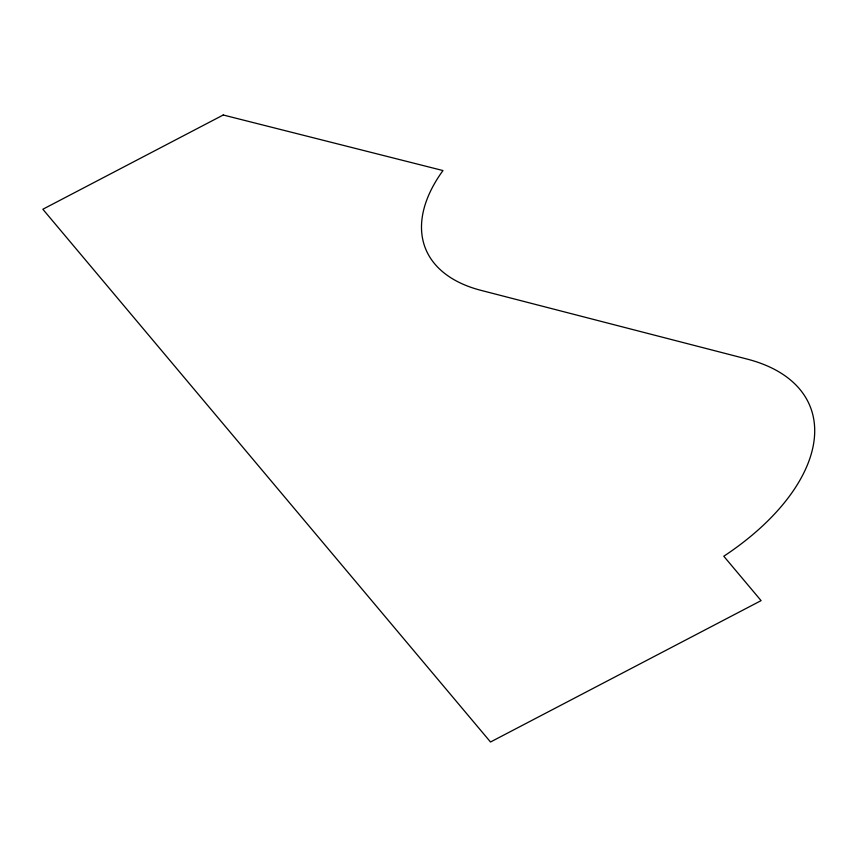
<?xml version="1.0" encoding="UTF-8"?>
<svg xmlns="http://www.w3.org/2000/svg" width="857" height="857" viewBox="0 0 857 857"><rect width="100%" height="100%" fill="white"/><g stroke="black" fill="none" stroke-linecap="round" stroke-linejoin="round"><path stroke-width="1.29" d="M223.238 114.999L42.85 209.247L490.515 742.001L761.091 600.628L723.79 556.236A208.572 113.595 -22.1 0 0 747.283 359.126L480.97 290.352A184.009 100.215 -22.1 0 1 442.973 170.554L223.238 114.999"/></g></svg>
